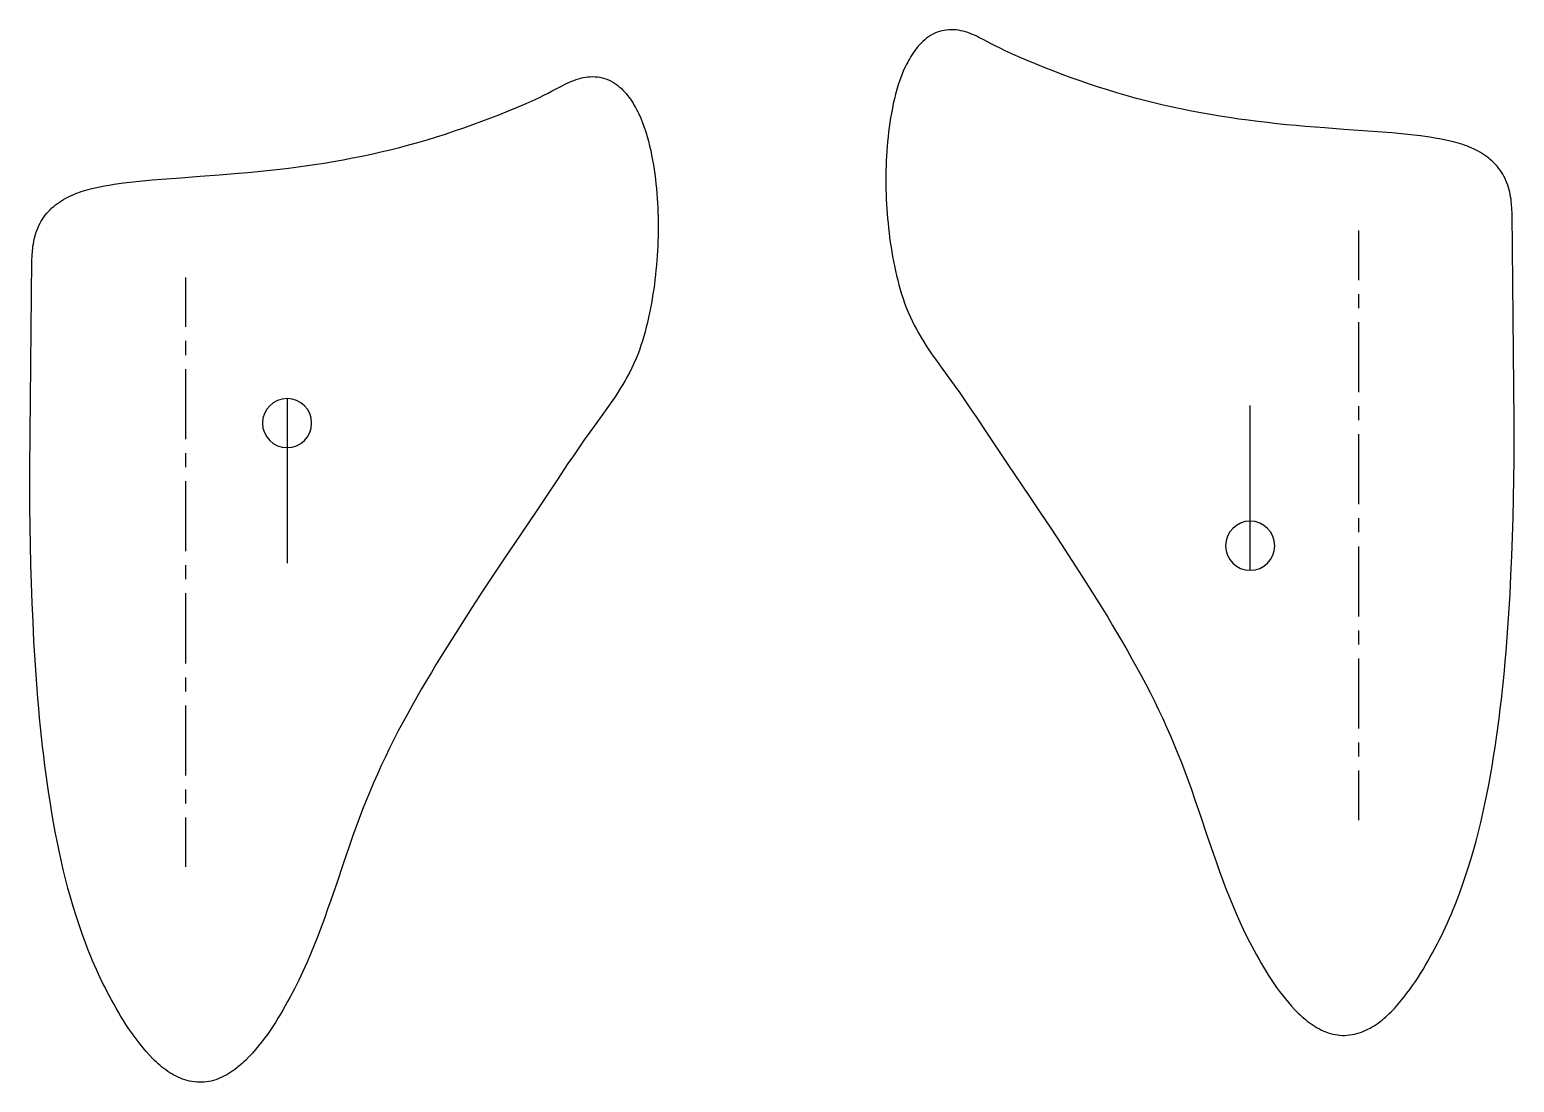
# Model space of a CAD drawing. Extents: x 7 to 943, y -78 to 420.
# Drawn here: x 595.8 to 932, y 181.6 to 420 of the extents above; entities that cross this region are included whole.
import ezdxf

# ---------------------------------------------------------------- set-up
doc = ezdxf.new("R2010")
doc.units = 0
doc.layers.add('Layer_1', color=7, linetype='CONTINUOUS')

msp = doc.modelspace()

# ---------------------------------------------------------------- linework, layer by layer
at = {"layer": 'Layer_1', "color": 7}
for p, q in [((797.670575, 416.993912), (797.289575, 416.602329)), ((798.062158, 417.374912), (797.670575, 416.993912)), ((798.474908, 417.734745), (798.062158, 417.374912)), ((798.908825, 418.083995), (798.474908, 417.734745)), ((799.353325, 418.401495), (798.908825, 418.083995)), ((799.808408, 418.697829), (799.353325, 418.401495)), ((800.284658, 418.972995), (799.808408, 418.697829)), ((800.771491, 419.216412), (800.284658, 418.972995)), ((801.279491, 419.428079), (800.771491, 419.216412)), ((801.787491, 419.607995), (801.279491, 419.428079)), ((802.316658, 419.756162), (801.787491, 419.607995)), ((802.856408, 419.872579), (802.316658, 419.756162)), ((803.396158, 419.946662), (802.856408, 419.872579)), ((803.946491, 419.999579), (803.396158, 419.946662)), ((804.486241, 420.020745), (803.946491, 419.999579)), ((805.036575, 420.010162), (804.486241, 420.020745)), ((805.586908, 419.957245), (805.036575, 420.010162)), ((806.126658, 419.893745), (805.586908, 419.957245)), ((806.655825, 419.787912), (806.126658, 419.893745)), ((807.184991, 419.660912), (806.655825, 419.787912)), ((807.714158, 419.523329), (807.184991, 419.660912)), ((808.232741, 419.353995), (807.714158, 419.523329)), ((808.751325, 419.163495), (808.232741, 419.353995)), ((809.248741, 418.962412), (808.751325, 419.163495)), ((809.756741, 418.750745), (809.248741, 418.962412)), ((810.243575, 418.517912), (809.756741, 418.750745)), ((810.730408, 418.285079), (810.243575, 418.517912)), ((811.704075, 417.787662), (810.730408, 418.285079)), ((813.630241, 416.771662), (811.704075, 417.787662)), ((795.077658, 413.501412), (794.802491, 413.025162)), ((795.352825, 413.977662), (795.077658, 413.501412)), ((795.638575, 414.432745), (795.352825, 413.977662)), ((795.945491, 414.887829), (795.638575, 414.432745)), ((796.262991, 415.332329), (795.945491, 414.887829)), ((796.591075, 415.766245), (796.262991, 415.332329)), ((796.929741, 416.189579), (796.591075, 415.766245)), ((797.289575, 416.602329), (796.929741, 416.189579)), ((814.593325, 416.274245), (813.630241, 416.771662)), ((815.566991, 415.797995), (814.593325, 416.274245)), ((816.551241, 415.321745), (815.566991, 415.797995)), ((817.535491, 414.856079), (816.551241, 415.321745)), ((819.514575, 413.956495), (817.535491, 414.856079)), ((821.504241, 413.088662), (819.514575, 413.956495)), ((793.617158, 410.590995), (793.204408, 409.574995)), ((794.061658, 411.575245), (793.617158, 410.590995)), ((794.305075, 412.062079), (794.061658, 411.575245)), ((794.548491, 412.548912), (794.305075, 412.062079)), ((794.802491, 413.025162), (794.548491, 412.548912)), ((823.515075, 412.263162), (821.504241, 413.088662)), ((825.536491, 411.448245), (823.515075, 412.263162)), ((827.568491, 410.665079), (825.536491, 411.448245)), ((829.600491, 409.892495), (827.568491, 410.665079)), ((714.157491, 406.145995), (716.083658, 407.161995)), ((716.083658, 407.161995), (717.046741, 407.648829)), ((717.046741, 407.648829), (717.544158, 407.892245)), ((717.544158, 407.892245), (718.030991, 408.114495)), ((718.030991, 408.114495), (718.538991, 408.336745)), ((718.538991, 408.336745), (719.036408, 408.537829)), ((719.036408, 408.537829), (719.554991, 408.717745)), ((719.554991, 408.717745), (720.073575, 408.887079)), ((720.073575, 408.887079), (720.592158, 409.035245)), ((720.592158, 409.035245), (721.131908, 409.162245)), ((721.131908, 409.162245), (721.661075, 409.257495)), ((721.661075, 409.257495), (722.200825, 409.331579)), ((722.200825, 409.331579), (722.751158, 409.373912)), ((722.751158, 409.373912), (723.301491, 409.384495)), ((723.301491, 409.384495), (723.841241, 409.373912)), ((723.841241, 409.373912), (724.391575, 409.320995)), ((724.391575, 409.320995), (724.931325, 409.236329)), ((724.931325, 409.236329), (725.471075, 409.119912)), ((725.471075, 409.119912), (726.000241, 408.982329)), ((726.000241, 408.982329), (726.508241, 408.802412)), ((726.508241, 408.802412), (727.016241, 408.580162)), ((727.016241, 408.580162), (727.503075, 408.336745)), ((727.503075, 408.336745), (727.979325, 408.072162)), ((727.979325, 408.072162), (728.434408, 407.775829)), ((728.434408, 407.775829), (728.878908, 407.447745)), ((728.878908, 407.447745), (729.312825, 407.109079)), ((729.312825, 407.109079), (729.725575, 406.738662)), ((729.725575, 406.738662), (730.117158, 406.357662)), ((792.484741, 407.521829), (792.167241, 406.474079)), ((792.833991, 408.558995), (792.484741, 407.521829)), ((793.204408, 409.574995), (792.833991, 408.558995)), ((831.643075, 409.151662), (829.600491, 409.892495)), ((833.696241, 408.421412), (831.643075, 409.151662)), ((835.749408, 407.712329), (833.696241, 408.421412)), ((837.813158, 407.024412), (835.749408, 407.712329)), ((839.887491, 406.368245), (837.813158, 407.024412)), ((708.273158, 403.330829), (710.252241, 404.230412)), ((710.252241, 404.230412), (711.236491, 404.685495)), ((711.236491, 404.685495), (712.220741, 405.161745)), ((712.220741, 405.161745), (713.194408, 405.648579)), ((713.194408, 405.648579), (714.157491, 406.145995)), ((730.117158, 406.357662), (730.498158, 405.966079)), ((730.498158, 405.966079), (730.857991, 405.553329)), ((730.857991, 405.553329), (731.196658, 405.129995)), ((731.196658, 405.129995), (731.524741, 404.696079)), ((731.524741, 404.696079), (731.842241, 404.251579)), ((731.842241, 404.251579), (732.149158, 403.807079)), ((732.149158, 403.807079), (732.434908, 403.341412)), ((732.434908, 403.341412), (732.710075, 402.875745)), ((791.606325, 404.357412), (791.362908, 403.288495)), ((791.870908, 405.426329), (791.606325, 404.357412)), ((792.167241, 406.474079), (791.870908, 405.426329)), ((841.961825, 405.733245), (839.887491, 406.368245)), ((844.046741, 405.119412), (841.961825, 405.733245)), ((846.142241, 404.537329), (844.046741, 405.119412)), ((848.248325, 403.986995), (846.142241, 404.537329)), ((850.354408, 403.457829), (848.248325, 403.986995)), ((852.471075, 402.949829), (850.354408, 403.457829)), ((698.187241, 399.266829), (700.219241, 400.028829)), ((700.219241, 400.028829), (702.251241, 400.822579)), ((702.251241, 400.822579), (704.272658, 401.626912)), ((704.272658, 401.626912), (706.272908, 402.462995)), ((706.272908, 402.462995), (708.273158, 403.330829)), ((732.710075, 402.875745), (732.985241, 402.399495)), ((732.985241, 402.399495), (733.239241, 401.923245)), ((733.239241, 401.923245), (733.482658, 401.436412)), ((733.482658, 401.436412), (733.726075, 400.949579)), ((733.726075, 400.949579), (734.170575, 399.954745)), ((790.749075, 400.060579), (790.579741, 398.981079)), ((790.939575, 401.140079), (790.749075, 400.060579)), ((791.140658, 402.219579), (790.939575, 401.140079)), ((791.362908, 403.288495), (791.140658, 402.219579)), ((854.598325, 402.473579), (852.471075, 402.949829)), ((856.725575, 402.018495), (854.598325, 402.473579)), ((858.852825, 401.584579), (856.725575, 402.018495)), ((860.990658, 401.182412), (858.852825, 401.584579)), ((863.139075, 400.801412), (860.990658, 401.182412)), ((865.276908, 400.441579), (863.139075, 400.801412)), ((867.425325, 400.102912), (865.276908, 400.441579)), ((869.584325, 399.785412), (867.425325, 400.102912)), ((689.974575, 396.388162), (692.038325, 397.076079)), ((692.038325, 397.076079), (694.091491, 397.785162)), ((694.091491, 397.785162), (696.144658, 398.515412)), ((696.144658, 398.515412), (698.187241, 399.266829)), ((734.170575, 399.954745), (734.583325, 398.949329)), ((734.583325, 398.949329), (734.953741, 397.922745)), ((734.953741, 397.922745), (735.302991, 396.896162)), ((735.302991, 396.896162), (735.620491, 395.848412)), ((790.283408, 396.811495), (790.166991, 395.731995)), ((790.431575, 397.901579), (790.283408, 396.811495)), ((790.579741, 398.981079), (790.431575, 397.901579)), ((871.732741, 399.499662), (869.584325, 399.785412)), ((873.891741, 399.224495), (871.732741, 399.499662)), ((876.050741, 398.970495), (873.891741, 399.224495)), ((878.209741, 398.727079), (876.050741, 398.970495)), ((880.379325, 398.504829), (878.209741, 398.727079)), ((882.538325, 398.303745), (880.379325, 398.504829)), ((884.707908, 398.113245), (882.538325, 398.303745)), ((889.036491, 397.763995), (884.707908, 398.113245)), ((893.375658, 397.446495), (889.036491, 397.763995)), ((897.714825, 397.128995), (893.375658, 397.446495)), ((902.053991, 396.811495), (897.714825, 397.128995)), ((904.223575, 396.642162), (902.053991, 396.811495)), ((906.382575, 396.441079), (904.223575, 396.642162)), ((677.433325, 392.821579), (679.539408, 393.350745)), ((679.539408, 393.350745), (681.645491, 393.911662)), ((681.645491, 393.911662), (683.740991, 394.493745)), ((683.740991, 394.493745), (685.825908, 395.096995)), ((685.825908, 395.096995), (687.900241, 395.731995)), ((687.900241, 395.731995), (689.974575, 396.388162)), ((735.620491, 395.848412), (735.916825, 394.790079)), ((735.916825, 394.790079), (736.181408, 393.731745)), ((736.181408, 393.731745), (736.424825, 392.662829)), ((789.955325, 393.562412), (789.881241, 392.472329)), ((790.050575, 394.652495), (789.955325, 393.562412)), ((790.166991, 395.731995), (790.050575, 394.652495)), ((908.552158, 396.218829), (906.382575, 396.441079)), ((910.700575, 395.954245), (908.552158, 396.218829)), ((911.780075, 395.806079), (910.700575, 395.954245)), ((912.848991, 395.647329), (911.780075, 395.806079)), ((913.928491, 395.477995), (912.848991, 395.647329)), ((915.007991, 395.287495), (913.928491, 395.477995)), ((916.076908, 395.075829), (915.007991, 395.287495)), ((917.145825, 394.853579), (916.076908, 395.075829)), ((918.214741, 394.599579), (917.145825, 394.853579)), ((919.262491, 394.313829), (918.214741, 394.599579)), ((919.791658, 394.155079), (919.262491, 394.313829)), ((920.310241, 393.985745), (919.791658, 394.155079)), ((920.818241, 393.805829), (920.310241, 393.985745)), ((921.336825, 393.615329), (920.818241, 393.805829)), ((921.834241, 393.414245), (921.336825, 393.615329)), ((922.342241, 393.202579), (921.834241, 393.414245)), ((662.500241, 389.805329), (664.648658, 390.165162)), ((664.648658, 390.165162), (666.797075, 390.546162)), ((666.797075, 390.546162), (668.924325, 390.958912)), ((668.924325, 390.958912), (671.062158, 391.382245)), ((671.062158, 391.382245), (673.189408, 391.837329)), ((673.189408, 391.837329), (675.316658, 392.324162)), ((675.316658, 392.324162), (677.433325, 392.821579)), ((736.424825, 392.662829), (736.647075, 391.583329)), ((736.647075, 391.583329), (736.848158, 390.503829)), ((736.848158, 390.503829), (737.038658, 389.424329)), ((789.754241, 390.302745), (789.711908, 389.223245)), ((789.807158, 391.392829), (789.754241, 390.302745)), ((789.881241, 392.472329), (789.807158, 391.392829)), ((922.829075, 392.969745), (922.342241, 393.202579)), ((923.326491, 392.736912), (922.829075, 392.969745)), ((923.802741, 392.472329), (923.326491, 392.736912)), ((924.278991, 392.207745), (923.802741, 392.472329)), ((924.744658, 391.921995), (924.278991, 392.207745)), ((925.210325, 391.615079), (924.744658, 391.921995)), ((925.654825, 391.308162), (925.210325, 391.615079)), ((926.088741, 390.969495), (925.654825, 391.308162)), ((926.522658, 390.630829), (926.088741, 390.969495)), ((926.924825, 390.260412), (926.522658, 390.630829)), ((927.326991, 389.889995), (926.924825, 390.260412)), ((630.072908, 386.503329), (634.412075, 386.810245)), ((634.412075, 386.810245), (638.751241, 387.127745)), ((638.751241, 387.127745), (643.079825, 387.487579)), ((643.079825, 387.487579), (645.249408, 387.678079)), ((645.249408, 387.678079), (647.408408, 387.879162)), ((647.408408, 387.879162), (649.567408, 388.101412)), ((649.567408, 388.101412), (651.736991, 388.334245)), ((651.736991, 388.334245), (653.895991, 388.588245)), ((653.895991, 388.588245), (656.054991, 388.863412)), ((656.054991, 388.863412), (658.203408, 389.159745)), ((658.203408, 389.159745), (660.351825, 389.477245)), ((660.351825, 389.477245), (662.500241, 389.805329)), ((737.038658, 389.424329), (737.207991, 388.344829)), ((737.207991, 388.344829), (737.356158, 387.265329)), ((737.356158, 387.265329), (737.504325, 386.185829)), ((789.690741, 388.133162), (789.669575, 387.043079)), ((789.669575, 387.043079), (789.669575, 385.952995)), ((789.711908, 389.223245), (789.690741, 388.133162)), ((927.707991, 389.498412), (927.326991, 389.889995)), ((928.067825, 389.085662), (927.707991, 389.498412)), ((928.406491, 388.662329), (928.067825, 389.085662)), ((928.734575, 388.217829), (928.406491, 388.662329)), ((929.041491, 387.773329), (928.734575, 388.217829)), ((929.327241, 387.307662), (929.041491, 387.773329)), ((929.591825, 386.820829), (929.327241, 387.307662)), ((929.845825, 386.333995), (929.591825, 386.820829)), ((606.450908, 382.989662), (606.969491, 383.180162)), ((606.969491, 383.180162), (607.477491, 383.349495)), ((607.477491, 383.349495), (607.996075, 383.518829)), ((607.996075, 383.518829), (608.525241, 383.677579)), ((608.525241, 383.677579), (609.572991, 383.963329)), ((609.572991, 383.963329), (610.641908, 384.217329)), ((610.641908, 384.217329), (611.710825, 384.450162)), ((611.710825, 384.450162), (612.779741, 384.651245)), ((612.779741, 384.651245), (613.859241, 384.841745)), ((613.859241, 384.841745), (614.928158, 385.011079)), ((614.928158, 385.011079), (616.007658, 385.180412)), ((616.007658, 385.180412), (617.087158, 385.317995)), ((617.087158, 385.317995), (619.235575, 385.582579)), ((619.235575, 385.582579), (621.394575, 385.815412)), ((621.394575, 385.815412), (623.564158, 386.005912)), ((623.564158, 386.005912), (625.733741, 386.185829)), ((625.733741, 386.185829), (630.072908, 386.503329)), ((737.504325, 386.185829), (737.620741, 385.095745)), ((737.620741, 385.095745), (737.737158, 384.016245)), ((737.737158, 384.016245), (737.832408, 382.936745)), ((789.669575, 385.952995), (789.680017, 384.873495)), ((789.680017, 384.873495), (789.701184, 383.783412)), ((789.701184, 383.783412), (789.732934, 382.693329)), ((930.068075, 385.836579), (929.845825, 386.333995)), ((930.279741, 385.328579), (930.068075, 385.836579)), ((930.470241, 384.809995), (930.279741, 385.328579)), ((930.639575, 384.291412), (930.470241, 384.809995)), ((930.787741, 383.762245), (930.639575, 384.291412)), ((930.925325, 383.233079), (930.787741, 383.762245)), ((931.031158, 382.693329), (930.925325, 383.233079)), ((600.862908, 379.634745), (601.265075, 379.994579)), ((601.265075, 379.994579), (601.688408, 380.343829)), ((601.688408, 380.343829), (602.132908, 380.671912)), ((602.132908, 380.671912), (602.577408, 380.989412)), ((602.577408, 380.989412), (603.032491, 381.285745)), ((603.032491, 381.285745), (603.508741, 381.571495)), ((603.508741, 381.571495), (603.984991, 381.846662)), ((603.984991, 381.846662), (604.461241, 382.100662)), ((604.461241, 382.100662), (604.958658, 382.344079)), ((604.958658, 382.344079), (605.445491, 382.566329)), ((605.445491, 382.566329), (605.953491, 382.788579)), ((605.953491, 382.788579), (606.450908, 382.989662)), ((737.832408, 382.936745), (737.906491, 381.846662)), ((737.906491, 381.846662), (737.980575, 380.756579)), ((737.980575, 380.756579), (738.033491, 379.677079)), ((789.732934, 382.693329), (789.775267, 381.613829)), ((789.775267, 381.613829), (789.828184, 380.523745)), ((789.828184, 380.523745), (789.891684, 379.444245)), ((931.126408, 382.153579), (931.031158, 382.693329)), ((931.211075, 381.613829), (931.126408, 382.153579)), ((931.263991, 381.074079), (931.211075, 381.613829)), ((931.316908, 380.534329), (931.263991, 381.074079)), ((931.401575, 379.454829), (931.316908, 380.534329)), ((598.195908, 376.195162), (598.460491, 376.671412)), ((598.460491, 376.671412), (598.746241, 377.137079)), ((598.746241, 377.137079), (599.053158, 377.592162)), ((599.053158, 377.592162), (599.370658, 378.026079)), ((599.370658, 378.026079), (599.719908, 378.459995)), ((599.719908, 378.459995), (600.079741, 378.862162)), ((600.079741, 378.862162), (600.460741, 379.253745)), ((600.460741, 379.253745), (600.862908, 379.634745)), ((738.033491, 379.677079), (738.075825, 378.586995)), ((738.075825, 378.586995), (738.096991, 377.496912)), ((738.096991, 377.496912), (738.118158, 376.417412)), ((789.891684, 379.444245), (789.965767, 378.354162)), ((789.965767, 378.354162), (790.061017, 377.274662)), ((790.061017, 377.274662), (790.156267, 376.195162)), ((931.454491, 378.364745), (931.401575, 379.454829)), ((931.951908, 331.279495), (931.454491, 378.364745)), ((596.862408, 372.596829), (596.999991, 373.125995)), ((596.999991, 373.125995), (597.148158, 373.655162)), ((597.148158, 373.655162), (597.317491, 374.173745)), ((597.317491, 374.173745), (597.507991, 374.692329)), ((597.507991, 374.692329), (597.719658, 375.200329)), ((597.719658, 375.200329), (597.941908, 375.697745)), ((597.941908, 375.697745), (598.195908, 376.195162)), ((738.086267, 373.157745), (738.054517, 372.067662)), ((738.107434, 374.237245), (738.086267, 373.157745)), ((738.118158, 375.327329), (738.107434, 374.237245)), ((738.118158, 376.417412), (738.118158, 375.327329)), ((790.156267, 376.195162), (790.272684, 375.115662)), ((790.272684, 375.115662), (790.3891, 374.036162)), ((790.3891, 374.036162), (790.526684, 372.956662)), ((596.386158, 368.818579), (596.470825, 369.908662)), ((596.470825, 369.908662), (596.513158, 370.448412)), ((596.513158, 370.448412), (596.576658, 370.988162)), ((596.576658, 370.988162), (596.661325, 371.527912)), ((596.661325, 371.527912), (596.756575, 372.057079)), ((596.756575, 372.057079), (596.862408, 372.596829)), ((737.959267, 369.898079), (737.895767, 368.807995)), ((738.012184, 370.977579), (737.959267, 369.898079)), ((738.054517, 372.067662), (738.012184, 370.977579)), ((790.526684, 372.956662), (790.67485, 371.877162)), ((790.67485, 371.877162), (790.844184, 370.797662)), ((790.844184, 370.797662), (791.013517, 369.718162)), ((595.835825, 320.643247), (596.333241, 367.739079)), ((596.333241, 367.739079), (596.386158, 368.818579)), ((737.726434, 366.648995), (737.631184, 365.558912)), ((737.821684, 367.728495), (737.726434, 366.648995)), ((737.895767, 368.807995), (737.821684, 367.728495)), ((791.013517, 369.718162), (791.204017, 368.649245)), ((791.204017, 368.649245), (791.4051, 367.569745)), ((791.4051, 367.569745), (791.616767, 366.500829)), ((791.616767, 366.500829), (791.839017, 365.431912)), ((737.387767, 363.399912), (737.260767, 362.320412)), ((737.514767, 364.479412), (737.387767, 363.399912)), ((737.631184, 365.558912), (737.514767, 364.479412)), ((791.839017, 365.431912), (792.082434, 364.362995)), ((792.082434, 364.362995), (792.347017, 363.304662)), ((792.347017, 363.304662), (792.622184, 362.246329)), ((736.943267, 360.161412), (736.773934, 359.092495)), ((737.1126, 361.240912), (736.943267, 360.161412)), ((737.260767, 362.320412), (737.1126, 361.240912)), ((792.622184, 362.246329), (792.918517, 361.187995)), ((792.918517, 361.187995), (793.236017, 360.140245)), ((793.236017, 360.140245), (793.574684, 359.113662)), ((736.38235, 356.944079), (736.170684, 355.864579)), ((736.583434, 358.012995), (736.38235, 356.944079)), ((736.773934, 359.092495), (736.583434, 358.012995)), ((793.574684, 359.113662), (793.923934, 358.076495)), ((793.923934, 358.076495), (794.304934, 357.060495)), ((794.304934, 357.060495), (794.7071, 356.055079)), ((735.705017, 353.726745), (735.440434, 352.668412)), ((735.93785, 354.795662), (735.705017, 353.726745)), ((736.170684, 355.864579), (735.93785, 354.795662)), ((794.7071, 356.055079), (795.141017, 355.060245)), ((795.141017, 355.060245), (795.5961, 354.075995)), ((795.5961, 354.075995), (796.082934, 353.112912)), ((796.082934, 353.112912), (796.58035, 352.160412)), ((734.868934, 350.562329), (734.551434, 349.514579)), ((735.165267, 351.610079), (734.868934, 350.562329)), ((735.440434, 352.668412), (735.165267, 351.610079)), ((796.58035, 352.160412), (797.109517, 351.207912)), ((797.109517, 351.207912), (797.65985, 350.276579)), ((797.65985, 350.276579), (798.23135, 349.355829)), ((733.482517, 346.434829), (733.069767, 345.429412)), ((733.863517, 347.450829), (733.482517, 346.434829)), ((734.212767, 348.477412), (733.863517, 347.450829)), ((734.551434, 349.514579), (734.212767, 348.477412)), ((798.23135, 349.355829), (798.813434, 348.435079)), ((798.813434, 348.435079), (799.416684, 347.535495)), ((799.416684, 347.535495), (800.030517, 346.625329)), ((800.030517, 346.625329), (801.27935, 344.847329)), ((732.19135, 343.450329), (731.704517, 342.476662)), ((732.646434, 344.434579), (732.19135, 343.450329)), ((733.069767, 345.429412), (732.646434, 344.434579)), ((801.27935, 344.847329), (802.559934, 343.069329)), ((802.559934, 343.069329), (805.131684, 339.534495)), ((730.1276, 339.650912), (729.5561, 338.719579)), ((730.66735, 340.582245), (730.1276, 339.650912)), ((731.196517, 341.524162), (730.66735, 340.582245)), ((731.704517, 342.476662), (731.196517, 341.524162)), ((805.131684, 339.534495), (806.3911, 337.745912)), ((654.097075, 336.475912), (654.097075, 299.169663)), ((728.370767, 336.899245), (727.756934, 335.999662)), ((728.974017, 337.809412), (728.370767, 336.899245)), ((729.5561, 338.719579), (728.974017, 337.809412)), ((806.3911, 337.745912), (807.639934, 335.957329)), ((726.5081, 334.211079), (725.227517, 332.433079)), ((727.756934, 335.999662), (726.5081, 334.211079)), ((807.639934, 335.957329), (808.8676, 334.168745)), ((808.8676, 334.168745), (810.084684, 332.369579)), ((872.156075, 297.582163), (872.156075, 334.888412)), ((725.227517, 332.433079), (722.655767, 328.898245)), ((810.084684, 332.369579), (812.4871, 328.750079)), ((931.888267, 322.579997), (931.951767, 331.279495)), ((721.39635, 327.120248), (720.147517, 325.331665)), ((722.655767, 328.898245), (721.39635, 327.120248)), ((812.4871, 328.750079), (814.889517, 325.13058)), ((718.91985, 323.532497), (717.702767, 321.73333)), ((720.147517, 325.331665), (718.91985, 323.532497)), ((814.889517, 325.13058), (817.302517, 321.521663)), ((595.899184, 311.95433), (595.835684, 320.643247)), ((717.702767, 321.73333), (715.30035, 318.124413)), ((817.302517, 321.521663), (822.160267, 314.30383)), ((931.845934, 318.230247), (931.888267, 322.579997)), ((715.30035, 318.124413), (712.897934, 314.504913)), ((931.77185, 313.89108), (931.845934, 318.230247)), ((712.897934, 314.504913), (710.484934, 310.885413)), ((822.160267, 314.30383), (824.58385, 310.694913)), ((931.6766, 309.54133), (931.77185, 313.89108)), ((595.941517, 307.60458), (595.899184, 311.95433)), ((710.484934, 310.885413), (705.627184, 303.678163)), ((824.58385, 310.694913), (827.007434, 307.085997)), ((931.5496, 305.19158), (931.6766, 309.54133)), ((596.005017, 303.25483), (595.941517, 307.60458)), ((827.007434, 307.085997), (829.40985, 303.455913)), ((596.11085, 298.90508), (596.005017, 303.25483)), ((705.627184, 303.678163), (703.2036, 300.069247)), ((829.40985, 303.455913), (831.7911, 299.815247)), ((931.39085, 300.852414), (931.5496, 305.19158)), ((703.2036, 300.069247), (700.780017, 296.449747)), ((831.7911, 299.815247), (834.1406, 296.163997)), ((931.20035, 296.502663), (931.39085, 300.852414)), ((596.23785, 294.565913), (596.11085, 298.90508)), ((700.780017, 296.449747), (698.3776, 292.830247)), ((834.1406, 296.163997), (836.468934, 292.49158)), ((930.9781, 292.163497), (931.20035, 296.502663)), ((596.3966, 290.216163), (596.23785, 294.565913)), ((698.3776, 292.830247), (695.99635, 289.18958)), ((836.468934, 292.49158), (838.765517, 288.797997)), ((596.5871, 285.876997), (596.3966, 290.216163)), ((695.99635, 289.18958), (693.64685, 285.527747)), ((930.713517, 287.82433), (930.9781, 292.163497)), ((596.80935, 281.527247), (596.5871, 285.876997)), ((838.765517, 288.797997), (839.897934, 286.93533)), ((839.897934, 286.93533), (841.019767, 285.083247)), ((930.417184, 283.485163), (930.713517, 287.82433)), ((693.64685, 285.527747), (691.318517, 281.85533)), ((841.019767, 285.083247), (842.131017, 283.209997)), ((842.131017, 283.209997), (843.231684, 281.336747)), ((930.258434, 281.31558), (930.417184, 283.485163)), ((597.06335, 277.18808), (596.80935, 281.527247)), ((691.318517, 281.85533), (689.021934, 278.161747)), ((843.231684, 281.336747), (844.321767, 279.452913)), ((844.321767, 279.452913), (845.390684, 277.558497)), ((929.8986, 276.976413), (930.078517, 279.145997)), ((930.078517, 279.145997), (930.258434, 281.31558)), ((597.359684, 272.848913), (597.06335, 277.18808)), ((687.889517, 276.309663), (686.767684, 274.446997)), ((689.021934, 278.161747), (687.889517, 276.309663)), ((845.390684, 277.558497), (846.449017, 275.66408)), ((846.449017, 275.66408), (847.486184, 273.748497)), ((929.697517, 274.817413), (929.8986, 276.976413)), ((597.529017, 270.679329), (597.359684, 272.848913)), ((685.656434, 272.58433), (684.555767, 270.700495)), ((686.767684, 274.446997), (685.656434, 272.58433)), ((847.486184, 273.748497), (848.502184, 271.822329)), ((929.2636, 270.488829), (929.48585, 272.64783)), ((929.48585, 272.64783), (929.697517, 274.817413)), ((597.69835, 268.520329), (597.529017, 270.679329)), ((684.555767, 270.700495), (683.465684, 268.816662)), ((848.502184, 271.822329), (849.497017, 269.896162)), ((849.497017, 269.896162), (850.470684, 267.948829)), ((929.020184, 268.329829), (929.2636, 270.488829)), ((597.88885, 266.350745), (597.69835, 268.520329)), ((598.089934, 264.181162), (597.88885, 266.350745)), ((682.396767, 266.932829), (681.338434, 265.027829)), ((683.465684, 268.816662), (682.396767, 266.932829)), ((850.470684, 267.948829), (851.423184, 265.990912)), ((851.423184, 265.990912), (852.343934, 264.022412)), ((928.5016, 264.011829), (928.776767, 266.170829)), ((928.776767, 266.170829), (929.020184, 268.329829)), ((598.3016, 262.022162), (598.089934, 264.181162)), ((680.301267, 263.112245), (679.285267, 261.196662)), ((681.338434, 265.027829), (680.301267, 263.112245)), ((852.343934, 264.022412), (853.243517, 262.043329)), ((928.226434, 261.852829), (928.5016, 264.011829)), ((598.52385, 259.863162), (598.3016, 262.022162)), ((598.756684, 257.693579), (598.52385, 259.863162)), ((678.290434, 259.259912), (677.316767, 257.312579)), ((679.285267, 261.196662), (678.290434, 259.259912)), ((853.243517, 262.043329), (854.11135, 260.053662)), ((854.11135, 260.053662), (854.958017, 258.053412)), ((927.6126, 257.545412), (927.919517, 259.704412)), ((927.919517, 259.704412), (928.226434, 261.852829)), ((599.010684, 255.534579), (598.756684, 257.693579)), ((599.28585, 253.375579), (599.010684, 255.534579)), ((677.316767, 257.312579), (676.364267, 255.365245)), ((854.958017, 258.053412), (855.783517, 256.042579)), ((855.783517, 256.042579), (856.577267, 254.010579)), ((927.273934, 255.396995), (927.6126, 257.545412)), ((599.561017, 251.227162), (599.28585, 253.375579)), ((675.443517, 253.396745), (674.543934, 251.417662)), ((676.364267, 255.365245), (675.443517, 253.396745)), ((856.577267, 254.010579), (857.34985, 251.978579)), ((926.543684, 251.110745), (926.924684, 253.248579)), ((926.924684, 253.248579), (927.273934, 255.396995)), ((599.867934, 249.068162), (599.561017, 251.227162)), ((600.17485, 246.919745), (599.867934, 249.068162)), ((673.6761, 249.417412), (672.829434, 247.417162)), ((674.543934, 251.417662), (673.6761, 249.417412)), ((857.34985, 251.978579), (858.11185, 249.946579)), ((858.11185, 249.946579), (858.852684, 247.893412)), ((925.73935, 246.835079), (926.1521, 248.972912)), ((926.1521, 248.972912), (926.543684, 251.110745)), ((600.513517, 244.771329), (600.17485, 246.919745)), ((672.003934, 245.406329), (671.210184, 243.384912)), ((672.829434, 247.417162), (672.003934, 245.406329)), ((858.852684, 247.893412), (859.57235, 245.840245)), ((859.57235, 245.840245), (860.990517, 241.723329)), ((925.29485, 244.707829), (925.73935, 246.835079)), ((600.862767, 242.622912), (600.513517, 244.771329)), ((601.243767, 240.474495), (600.862767, 242.622912)), ((671.210184, 243.384912), (670.4376, 241.352912)), ((924.34235, 240.463912), (924.829184, 242.580579)), ((924.829184, 242.580579), (925.29485, 244.707829)), ((601.63535, 238.336662), (601.243767, 240.474495)), ((669.6756, 239.310329), (668.934767, 237.267745)), ((670.4376, 241.352912), (669.6756, 239.310329)), ((860.990517, 241.723329), (862.376934, 237.606412)), ((923.823767, 238.347245), (924.34235, 240.463912)), ((602.0481, 236.209412), (601.63535, 238.336662)), ((602.4926, 234.071579), (602.0481, 236.209412)), ((668.934767, 237.267745), (668.2151, 235.214579)), ((862.376934, 237.606412), (863.773934, 233.478912)), ((922.712517, 234.145662), (923.284017, 236.241162)), ((923.284017, 236.241162), (923.823767, 238.347245)), ((602.958267, 231.954912), (602.4926, 234.071579)), ((603.4451, 229.827662), (602.958267, 231.954912)), ((668.2151, 235.214579), (666.796934, 231.097662)), ((863.773934, 233.478912), (864.4936, 231.425745)), ((921.463684, 229.975829), (922.109267, 232.060745)), ((922.109267, 232.060745), (922.712517, 234.145662)), ((603.963684, 227.721579), (603.4451, 229.827662)), ((666.796934, 231.097662), (665.410517, 226.970162)), ((864.4936, 231.425745), (865.213267, 229.383162)), ((865.213267, 229.383162), (865.964684, 227.340579)), ((920.78635, 227.912079), (921.463684, 229.975829)), ((604.503434, 225.615495), (603.963684, 227.721579)), ((605.074934, 223.519995), (604.503434, 225.615495)), ((665.410517, 226.970162), (664.013517, 222.853245)), ((865.964684, 227.340579), (866.737267, 225.308579)), ((866.737267, 225.308579), (867.531017, 223.287162)), ((919.32585, 223.805745), (920.077267, 225.848329)), ((920.077267, 225.848329), (920.78635, 227.912079)), ((605.678184, 221.424495), (605.074934, 223.519995)), ((664.013517, 222.853245), (663.29385, 220.800079)), ((867.531017, 223.287162), (868.356517, 221.286912)), ((918.5321, 221.773745), (918.934267, 222.789745)), ((918.934267, 222.789745), (919.32585, 223.805745)), ((606.323767, 219.350162), (605.678184, 221.424495)), ((607.0011, 217.275829), (606.323767, 219.350162)), ((662.5636, 218.746912), (661.822767, 216.714912)), ((663.29385, 220.800079), (662.5636, 218.746912)), ((868.356517, 221.286912), (869.22435, 219.286662)), ((869.22435, 219.286662), (870.123934, 217.307579)), ((916.828184, 217.762662), (917.272684, 218.757495)), ((917.272684, 218.757495), (917.696017, 219.762912)), ((917.696017, 219.762912), (918.11935, 220.768329)), ((918.11935, 220.768329), (918.5321, 221.773745)), ((607.710184, 215.222662), (607.0011, 217.275829)), ((608.4616, 213.180079), (607.710184, 215.222662)), ((661.822767, 216.714912), (661.050184, 214.682912)), ((870.123934, 217.307579), (871.055267, 215.349662)), ((871.055267, 215.349662), (872.028934, 213.402329)), ((915.441767, 214.809912), (915.918017, 215.783579)), ((915.918017, 215.783579), (916.3731, 216.767829)), ((916.3731, 216.767829), (916.828184, 217.762662)), ((608.853184, 212.164079), (608.4616, 213.180079)), ((609.25535, 211.148079), (608.853184, 212.164079)), ((660.256434, 212.661495), (659.430934, 210.650662)), ((661.050184, 214.682912), (660.256434, 212.661495)), ((872.028934, 213.402329), (872.52635, 212.439245)), ((872.52635, 212.439245), (873.044934, 211.476162)), ((913.4521, 210.946995), (913.970684, 211.899495)), ((913.970684, 211.899495), (914.4681, 212.862579)), ((914.4681, 212.862579), (914.965517, 213.836245)), ((914.965517, 213.836245), (915.441767, 214.809912)), ((609.6681, 210.132079), (609.25535, 211.148079)), ((610.091434, 209.126662), (609.6681, 210.132079)), ((610.514767, 208.131829), (610.091434, 209.126662)), ((658.5631, 208.660995), (657.663517, 206.681912)), ((659.430934, 210.650662), (658.5631, 208.660995)), ((873.044934, 211.476162), (873.563517, 210.513079)), ((873.563517, 210.513079), (874.092684, 209.560579)), ((874.092684, 209.560579), (874.632434, 208.618662)), ((874.632434, 208.618662), (875.182767, 207.676745)), ((911.854017, 208.121245), (912.40435, 209.052579)), ((912.40435, 209.052579), (912.933517, 209.994495)), ((912.933517, 209.994495), (913.4521, 210.946995)), ((610.959267, 207.136995), (610.514767, 208.131829)), ((611.41435, 206.142162), (610.959267, 207.136995)), ((611.869434, 205.157912), (611.41435, 206.142162)), ((612.345684, 204.173662), (611.869434, 205.157912)), ((657.663517, 206.681912), (656.732184, 204.713412)), ((875.182767, 207.676745), (875.743684, 206.745412)), ((875.743684, 206.745412), (876.325767, 205.814079)), ((876.325767, 205.814079), (876.918434, 204.903912)), ((909.54685, 204.448829), (910.1501, 205.358995)), ((910.1501, 205.358995), (910.732184, 206.269162)), ((910.732184, 206.269162), (911.303684, 207.189912)), ((911.303684, 207.189912), (911.854017, 208.121245)), ((612.821934, 203.199995), (612.345684, 204.173662)), ((613.31935, 202.226329), (612.821934, 203.199995)), ((613.816767, 201.273829), (613.31935, 202.226329)), ((655.2611, 201.802995), (654.742517, 200.839912)), ((655.758517, 202.766079), (655.2611, 201.802995)), ((656.732184, 204.713412), (655.758517, 202.766079)), ((876.918434, 204.903912), (877.521684, 203.993745)), ((877.521684, 203.993745), (878.1461, 203.094162)), ((878.1461, 203.094162), (878.7811, 202.215745)), ((878.7811, 202.215745), (879.437267, 201.347912)), ((906.9751, 200.913995), (907.652434, 201.781829)), ((907.652434, 201.781829), (908.298017, 202.660245)), ((908.298017, 202.660245), (908.933017, 203.549245)), ((908.933017, 203.549245), (909.54685, 204.448829)), ((614.33535, 200.310745), (613.816767, 201.273829)), ((614.853934, 199.358245), (614.33535, 200.310745)), ((615.3831, 198.416329), (614.853934, 199.358245)), ((615.933434, 197.484995), (615.3831, 198.416329)), ((653.694767, 198.934912), (653.155017, 197.982412)), ((654.223934, 199.887412), (653.694767, 198.934912)), ((654.742517, 200.839912), (654.223934, 199.887412)), ((879.437267, 201.347912), (880.1146, 200.501245)), ((880.1146, 200.501245), (880.8131, 199.665162)), ((880.8131, 199.665162), (881.532767, 198.850245)), ((881.532767, 198.850245), (882.2736, 198.056495)), ((904.0541, 197.559079), (904.8161, 198.363412)), ((904.8161, 198.363412), (905.567517, 199.199495)), ((905.567517, 199.199495), (906.2766, 200.046162)), ((906.2766, 200.046162), (906.9751, 200.913995)), ((616.483767, 196.553662), (615.933434, 197.484995)), ((617.055267, 195.632912), (616.483767, 196.553662)), ((617.63735, 194.722745), (617.055267, 195.632912)), ((651.461684, 195.188412), (650.869017, 194.267662)), ((652.043767, 196.109162), (651.461684, 195.188412)), ((652.604684, 197.040495), (652.043767, 196.109162)), ((653.155017, 197.982412), (652.604684, 197.040495)), ((882.2736, 198.056495), (883.0356, 197.283912)), ((883.0356, 197.283912), (883.437767, 196.913495)), ((883.437767, 196.913495), (883.839934, 196.543079)), ((883.839934, 196.543079), (884.2421, 196.183245)), ((884.2421, 196.183245), (884.665434, 195.833995)), ((884.665434, 195.833995), (885.088767, 195.495329)), ((885.088767, 195.495329), (885.522684, 195.167245)), ((885.522684, 195.167245), (885.967184, 194.839162)), ((900.6886, 194.722745), (901.1331, 195.029662)), ((901.1331, 195.029662), (901.5776, 195.357745)), ((901.5776, 195.357745), (902.011517, 195.696412)), ((902.011517, 195.696412), (902.43485, 196.045662)), ((902.43485, 196.045662), (902.8476, 196.416079)), ((902.8476, 196.416079), (903.26035, 196.786495)), ((903.26035, 196.786495), (903.651934, 197.167495)), ((903.651934, 197.167495), (904.0541, 197.559079)), ((618.230017, 193.823162), (617.63735, 194.722745)), ((618.854434, 192.923579), (618.230017, 193.823162)), ((619.489434, 192.034579), (618.854434, 192.923579)), ((620.135017, 191.156162), (619.489434, 192.034579)), ((649.00635, 191.590079), (648.350184, 190.722245)), ((649.64135, 192.468495), (649.00635, 191.590079)), ((650.265767, 193.357495), (649.64135, 192.468495)), ((650.869017, 194.267662), (650.265767, 193.357495)), ((885.967184, 194.839162), (886.411684, 194.532245)), ((886.411684, 194.532245), (886.87735, 194.246495)), ((886.87735, 194.246495), (887.343017, 193.960745)), ((887.343017, 193.960745), (887.819267, 193.706745)), ((887.819267, 193.706745), (888.3061, 193.452745)), ((888.3061, 193.452745), (888.803517, 193.230495)), ((888.803517, 193.230495), (889.311517, 193.018829)), ((889.311517, 193.018829), (889.819517, 192.838912)), ((889.819517, 192.838912), (890.3381, 192.669579)), ((890.3381, 192.669579), (890.867267, 192.531995)), ((890.867267, 192.531995), (891.407017, 192.415579)), ((891.407017, 192.415579), (891.946767, 192.330912)), ((891.946767, 192.330912), (892.486517, 192.267412)), ((892.486517, 192.267412), (893.026267, 192.235662)), ((893.026267, 192.235662), (893.5766, 192.235662)), ((893.5766, 192.235662), (894.11635, 192.267412)), ((894.11635, 192.267412), (894.666684, 192.330912)), ((894.666684, 192.330912), (895.206434, 192.404995)), ((895.206434, 192.404995), (895.746184, 192.521412)), ((895.746184, 192.521412), (896.27535, 192.648412)), ((896.27535, 192.648412), (896.804517, 192.807162)), ((896.804517, 192.807162), (897.3231, 192.976495)), ((897.3231, 192.976495), (897.8311, 193.177579)), ((897.8311, 193.177579), (898.328517, 193.389245)), ((898.328517, 193.389245), (898.81535, 193.622079)), ((898.81535, 193.622079), (899.302184, 193.876079)), ((899.302184, 193.876079), (899.76785, 194.140662)), ((899.76785, 194.140662), (900.233517, 194.426412)), ((900.233517, 194.426412), (900.6886, 194.722745)), ((620.81235, 190.277745), (620.135017, 191.156162)), ((621.51085, 189.420495), (620.81235, 190.277745)), ((622.219934, 188.563245), (621.51085, 189.420495)), ((622.97135, 187.737745), (622.219934, 188.563245)), ((646.97435, 189.039495), (646.254684, 188.224579)), ((647.67285, 189.864995), (646.97435, 189.039495)), ((648.350184, 190.722245), (647.67285, 189.864995)), ((623.73335, 186.933412), (622.97135, 187.737745)), ((624.124934, 186.541829), (623.73335, 186.933412)), ((624.5271, 186.150245), (624.124934, 186.541829)), ((624.93985, 185.779829), (624.5271, 186.150245)), ((625.3526, 185.419995), (624.93985, 185.779829)), ((625.775934, 185.070745), (625.3526, 185.419995)), ((626.20985, 184.732079), (625.775934, 185.070745)), ((643.122017, 185.197745), (642.698684, 184.859079)), ((643.54535, 185.557579), (643.122017, 185.197745)), ((643.947517, 185.906829), (643.54535, 185.557579)), ((644.349684, 186.277245), (643.947517, 185.906829)), ((644.741267, 186.658245), (644.349684, 186.277245)), ((645.51385, 187.420245), (644.741267, 186.658245)), ((646.254684, 188.224579), (645.51385, 187.420245)), ((626.643767, 184.403995), (626.20985, 184.732079)), ((627.09885, 184.086495), (626.643767, 184.403995)), ((627.553934, 183.790162), (627.09885, 184.086495)), ((628.0196, 183.504412), (627.553934, 183.790162)), ((628.485267, 183.239829), (628.0196, 183.504412)), ((628.9721, 182.985829), (628.485267, 183.239829)), ((629.458934, 182.752995), (628.9721, 182.985829)), ((629.95635, 182.541329), (629.458934, 182.752995)), ((630.46435, 182.350829), (629.95635, 182.541329)), ((630.982934, 182.170912), (630.46435, 182.350829)), ((631.5121, 182.012162), (630.982934, 182.170912)), ((632.041267, 181.885162), (631.5121, 182.012162)), ((632.581017, 181.779329), (632.041267, 181.885162)), ((633.120767, 181.694662), (632.581017, 181.779329)), ((633.6711, 181.641745), (633.120767, 181.694662)), ((634.21085, 181.609995), (633.6711, 181.641745)), ((634.761184, 181.609995), (634.21085, 181.609995)), ((635.300934, 181.641745), (634.761184, 181.609995)), ((635.840684, 181.694662), (635.300934, 181.641745)), ((636.380434, 181.789912), (635.840684, 181.694662)), ((636.920184, 181.895745), (636.380434, 181.789912)), ((637.44935, 182.043912), (636.920184, 181.895745)), ((637.967934, 182.202662), (637.44935, 182.043912)), ((638.475934, 182.393162), (637.967934, 182.202662)), ((638.983934, 182.594245), (638.475934, 182.393162)), ((639.48135, 182.827079), (638.983934, 182.594245)), ((639.968184, 183.070495), (639.48135, 182.827079)), ((640.444434, 183.335079), (639.968184, 183.070495)), ((640.9101, 183.610245), (640.444434, 183.335079)), ((641.375767, 183.906579), (640.9101, 183.610245)), ((641.820267, 184.213495), (641.375767, 183.906579)), ((642.264767, 184.530995), (641.820267, 184.213495)), ((642.698684, 184.859079), (642.264767, 184.530995))]:
    msp.add_line(p, q, dxfattribs=at)
at = {"layer": 'Layer_1', "color": 3}
for p, q in [((896.677658, 374.512412), (896.677658, 363.325829)), ((631.110075, 363.876162), (631.110075, 352.689579)), ((896.677658, 360.150829), (896.677658, 356.975829)), ((896.677658, 353.800829), (896.677658, 337.925829)), ((631.110075, 349.514579), (631.110075, 346.339579)), ((631.110075, 343.164579), (631.110075, 327.289581)), ((896.677658, 334.750829), (896.677658, 331.575829)), ((896.677658, 328.400831), (896.677658, 312.52583)), ((631.110075, 324.11458), (631.110075, 320.93958)), ((631.110075, 317.76458), (631.110075, 301.88958)), ((896.677658, 309.35083), (896.677658, 306.17583)), ((896.677658, 303.00083), (896.677658, 287.12583)), ((631.110075, 298.71458), (631.110075, 295.53958)), ((631.110075, 292.36458), (631.110075, 276.48958)), ((896.677658, 283.95083), (896.677658, 280.77583)), ((896.677658, 277.60083), (896.677658, 261.725829)), ((631.110075, 273.31458), (631.110075, 270.139579)), ((631.110075, 266.964579), (631.110075, 251.089579)), ((896.677658, 258.550829), (896.677658, 255.375829)), ((896.677658, 252.200829), (896.677658, 241.014245)), ((631.110075, 247.914579), (631.110075, 244.739579)), ((631.110075, 241.564579), (631.110075, 230.388579))]:
    msp.add_line(p, q, dxfattribs=at)
at = {"layer": 'Layer_1', "color": 7}
for points in [[(654.10238, 336.486495), (651.030826, 336.486495), (648.540839, 333.996508), (648.540839, 330.924954)], [(659.663922, 330.924954), (659.663922, 333.996508), (657.173935, 336.486495), (654.10238, 336.486495)], [(648.540839, 330.924954), (648.540839, 327.853399), (651.030826, 325.363412), (654.10238, 325.363412)], [(654.10238, 325.363412), (657.173935, 325.363412), (659.663922, 327.853399), (659.663922, 330.924954)], [(872.16138, 308.705247), (869.089826, 308.705247), (866.599839, 306.21526), (866.599839, 303.143705)], [(877.722922, 303.143705), (877.722922, 306.21526), (875.232935, 308.705247), (872.16138, 308.705247)], [(866.599839, 303.143705), (866.599839, 300.07215), (869.089826, 297.582163), (872.16138, 297.582163)], [(872.16138, 297.582163), (875.232935, 297.582163), (877.722922, 300.07215), (877.722922, 303.143705)]]:
    msp.add_open_spline(points, degree=3, dxfattribs=at)

doc.saveas('drawing.dxf')
